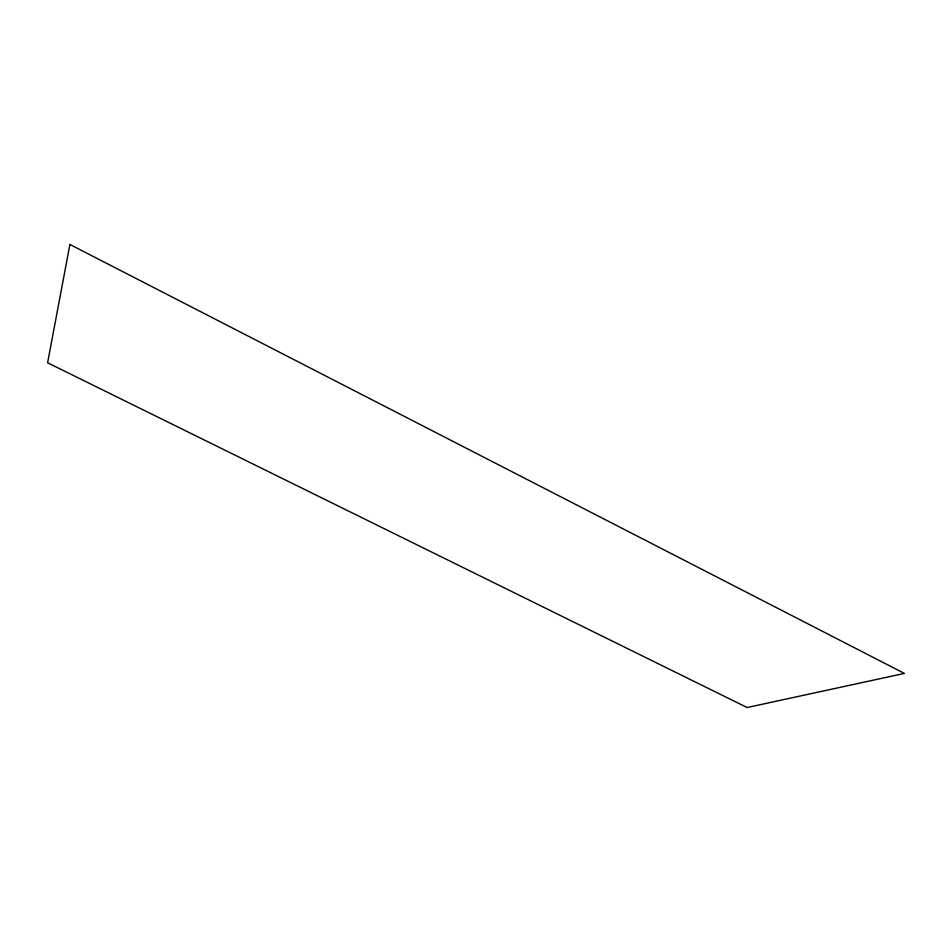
<?xml version="1.0" encoding="UTF-8"?>
<svg xmlns="http://www.w3.org/2000/svg" width="952" height="952" viewBox="0 0 952 952"><rect width="100%" height="100%" fill="white"/><g stroke="black" fill="none" stroke-linecap="round" stroke-linejoin="round"><path stroke-width="1.43" d="M69.912 244.474L47.6 362.772L747.106 707.526L904.4 673.421L69.912 244.474"/></g></svg>
